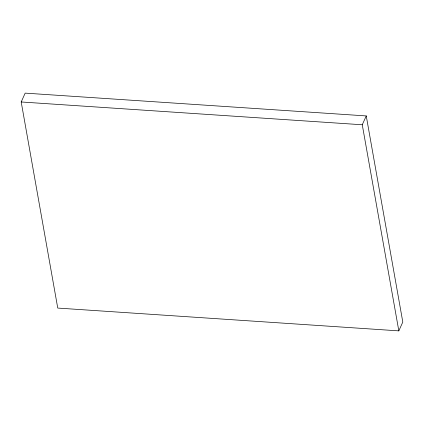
<?xml version="1.0" encoding="UTF-8"?>
<svg xmlns="http://www.w3.org/2000/svg" width="424" height="424" viewBox="0 0 424 424"><rect width="100%" height="100%" fill="white"/><g stroke="black" fill="none" stroke-linecap="round" stroke-linejoin="round"><path stroke-width="0.64" d="M21.2 101.972L25.175 93.126L366.246 115.927L402.8 322.028L398.825 330.874L57.754 308.073L21.2 101.972L362.266 124.773L366.246 115.927M362.266 124.773L398.825 330.874"/></g></svg>
